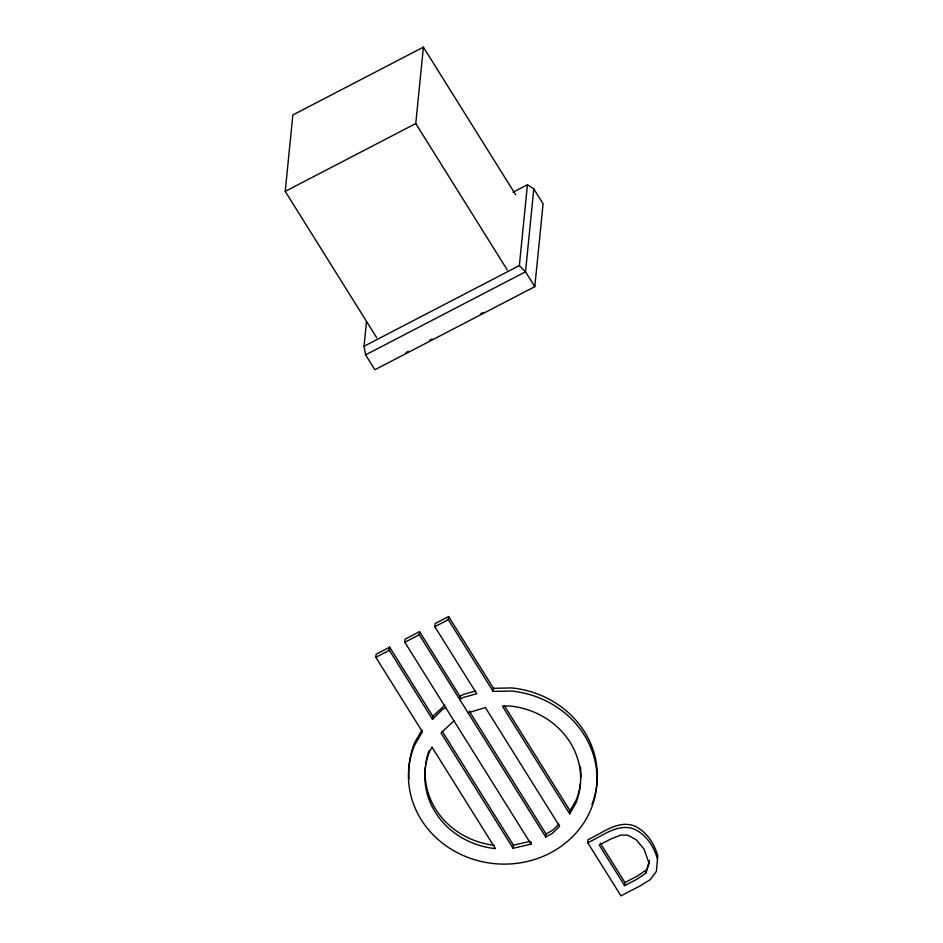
<?xml version="1.0" encoding="UTF-8"?>
<svg xmlns="http://www.w3.org/2000/svg" width="943" height="943" viewBox="0 0 943 943"><rect width="100%" height="100%" fill="white"/><g stroke="black" fill="none" stroke-linecap="round" stroke-linejoin="round"><path stroke-width="1.41" d="M376.752 337.783L285.222 191.37L292.849 114.963L423.395 47.15L515.691 194.8M513.075 192.195L527.432 184.745L533.797 188.883L543.085 203.747L534.811 286.66L374.913 369.727L365.625 354.863L364.033 346.27L366.485 321.728M507.287 269.969L415.769 123.557L423.395 47.15M475.685 690.983L463.496 694.39L459.995 696.405L459.677 699.517L463.178 697.502L476.722 693.718L434.817 626.682L435.124 623.571L448.62 616.557L448.314 619.669L493.154 691.396L511.542 691.054A94.347 86.721 5.7 0 1 595.457 794.36A94.347 86.721 5.7 0 1 477.736 860.617A94.347 86.721 5.7 0 1 414.342 745.748L422.417 731.815L375.844 657.306L376.163 654.206L389.659 647.193L432.837 716.267L432.531 719.379L442.479 709.442L445.674 707.604L531.015 844.126L513.11 848.276L441.053 733.017L453.925 720.817M389.129 650.411L389.435 647.299M432.531 719.379L389.353 650.293L389.659 647.193M445.674 707.604L404.818 642.266L405.136 639.154L419.564 631.657L460.184 696.724L459.972 698.787M468.07 712.849L485.386 707.568L559.6 826.292L552.409 833.317L545.726 837.078L419.258 634.757L419.564 631.657M534.811 286.66L525.522 271.796L519.357 265.572L527.432 184.745M533.797 188.883L525.522 271.796L365.625 354.863M493.154 691.396L493.472 688.284L448.62 616.557M513.11 848.276L513.416 845.164L442.137 731.143M531.015 844.126L531.215 842.052M545.726 837.078L546.044 833.966L469.166 710.987M569.702 813.844L575.76 803.401A77.963 71.656 5.7 0 0 510.01 706.024L502.395 706.177L569.702 813.844L570.008 810.732L576.067 800.289A77.963 71.656 5.7 0 0 580.44 783.527M587.737 842.7L588.055 839.588C602.612 833.164 618.254 819.302 635.146 826.245C646.898 832.009 654.1 843.49 657.778 855.702L656.375 871.403L650.364 879.571L640.662 885.618L620.965 895.85L587.737 842.7C602.294 836.276 617.948 822.414 634.839 829.357C646.592 835.121 653.782 846.602 657.46 858.802M624.608 885.642L599.229 845.046L611.441 838.704L620.918 835.074L627.779 835.156L636.171 839.706L644.081 849.171L649.138 863.517L645.731 873.23L636.631 879.406L624.608 885.642L624.926 882.542L600.314 843.16M645.731 873.23L649.456 860.405M421.993 729.965L414.649 742.648A94.347 86.721 5.7 0 0 408.991 778.835M432.837 716.267L444.919 705.105M558.881 824.194L552.728 830.205L546.044 833.966M646.049 870.118L636.938 876.295L624.926 882.542M285.222 191.37L415.769 123.557M364.033 346.27L519.357 265.572M406.02 352.588L408.637 351.232M429.513 340.376L432.13 339.02M480.423 313.936L483.028 312.581M375.844 657.306L389.353 650.293M404.818 642.266L419.258 634.757M434.817 626.682L448.314 619.669M529.931 841.392L513.416 845.164M493.472 688.284L511.849 687.942A94.347 86.721 5.7 0 1 591.933 804.462M504.246 705.541L570.008 810.732M494.309 845.341A77.963 71.656 5.7 0 1 425.47 766.305M425.635 764.879A77.963 71.656 5.7 0 1 428.971 750.817M580.299 766.235A77.963 71.656 5.7 0 1 580.888 777.81M432.035 747.186L429.69 751.229A77.963 71.656 5.7 0 0 495.429 848.606L432.035 747.186"/></g></svg>
